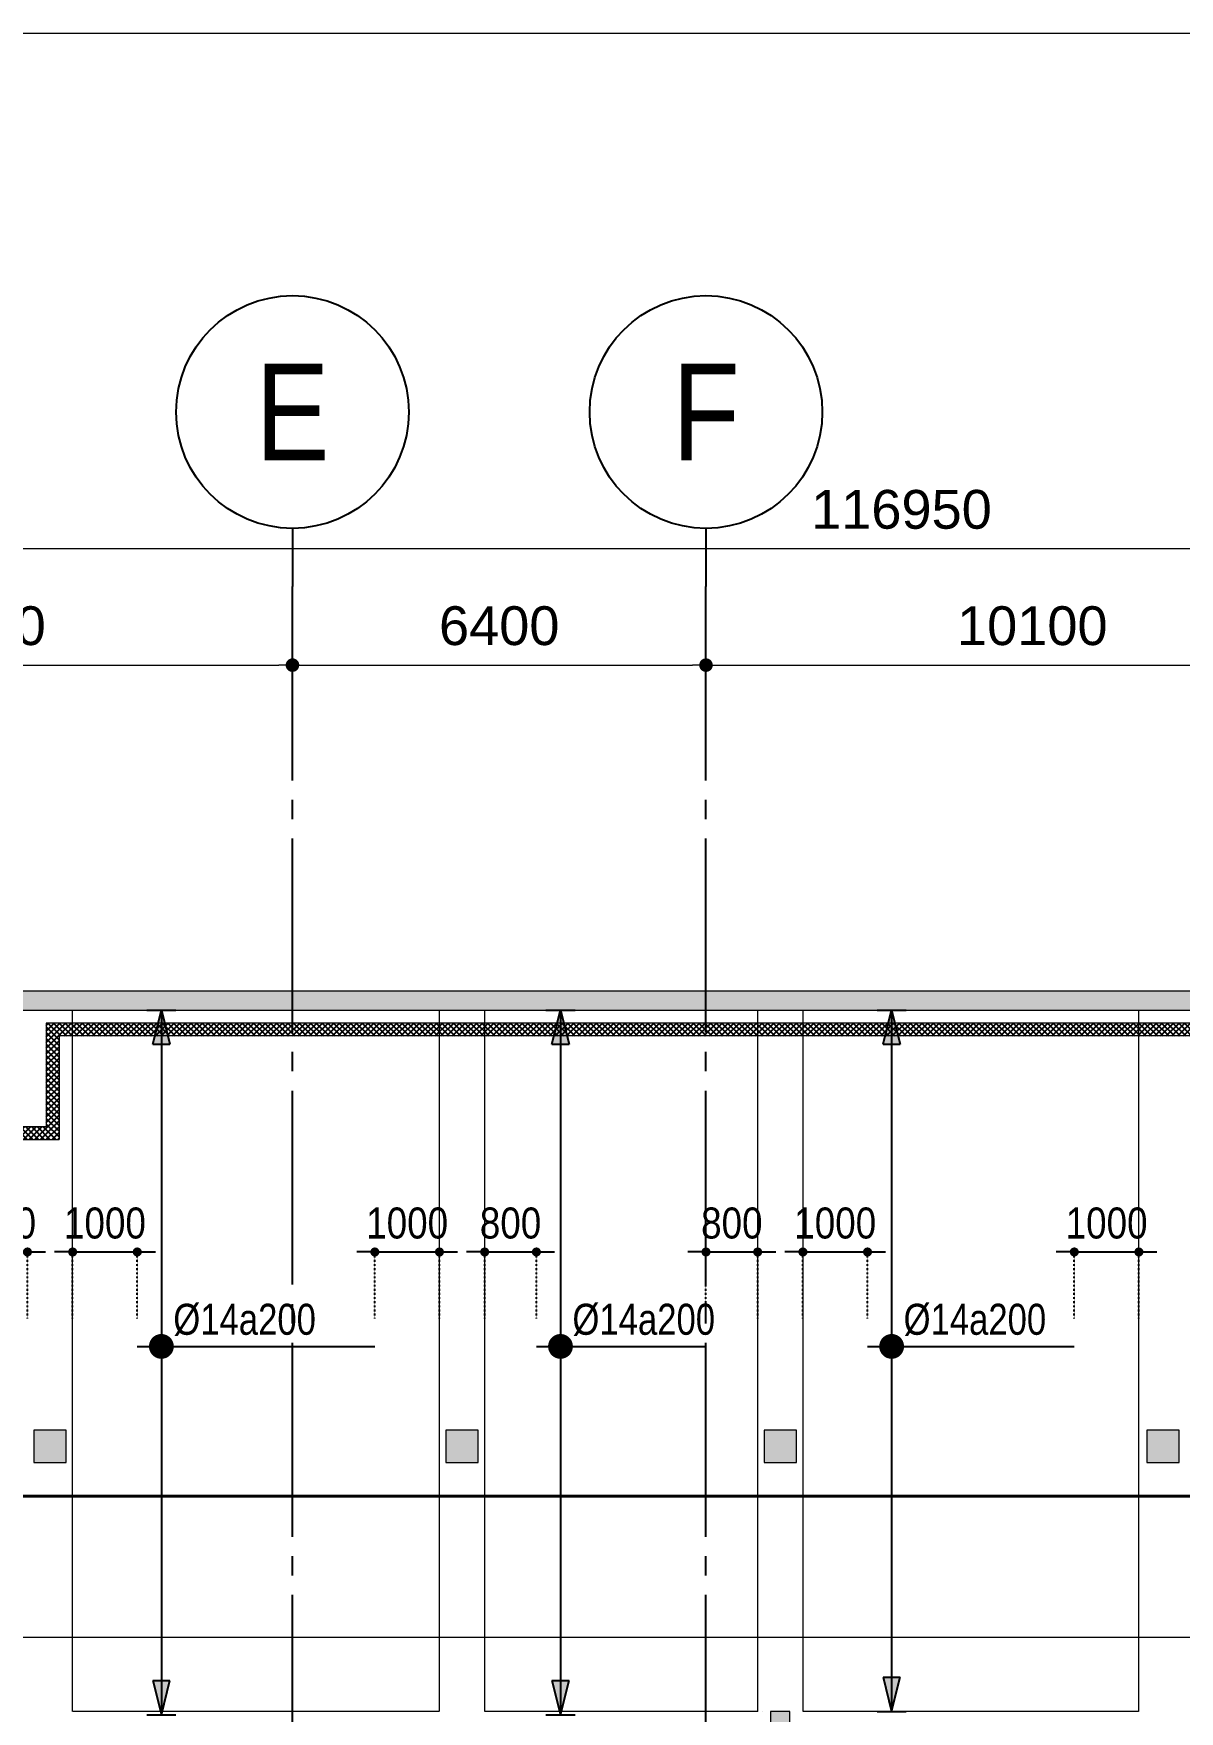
# Model space of a CAD drawing. Header units: millimetres. Extents: x -3819597 to -2591384, y 582389 to 820195.
# Drawn here: x -3055113 to -3037378, y 762231 to 788189 of the extents above; entities that cross this region are included whole.
import ezdxf
from ezdxf.enums import TextEntityAlignment as Align

# ---------------------------------------------------------------- set-up
doc = ezdxf.new("R2010")
doc.units = ezdxf.units.MM
doc.header["$MEASUREMENT"] = 0
for name, pattern in [('CENTER', [2, 1.25, -0.25, 0.25, -0.25]), ('CHG_XX_Cot_Ham 2$0$MB_Luoi truc$0$HTT Hidden 21', [3, 2, -1]), ('CHG_XX_Damsan_Ham 2$0$CHG_XX_Damsan_Ham 2$0$HIDDEN', [0.375, 0.25, -0.125]), ('CHG_XX_Luoi truc$0$MB_Luoi truc$0$Center101', [13, 10, -1, 1, -1]), ('DOT2', [0.125, 0, -0.125]), ('HIDDEN', [0.375, 0.25, -0.125])]:
    doc.linetypes.add(name, pattern=pattern)
doc.layers.get('0').update_dxf_attribs({"lineweight": 9})
doc.layers.get('Defpoints').update_dxf_attribs({"color": 10, "lineweight": 0})
for name, color, linetype in [('02HN. TEXT B', 1, 'Continuous'), ('08HN. SSS X', 6, 'Continuous'), ('12HN. GRID', 1, 'CENTER'), ('CHG_XX_Luoi truc$0$Grid', 34, 'Continuous'), ('CHG_XX_Luoi truc$0$Grid Line', 8, 'CHG_XX_Luoi truc$0$MB_Luoi truc$0$Center101'), ('dim', 51, 'Continuous')]:
    doc.layers.add(name, color=color, linetype=linetype)
for name, color, linetype, lineweight in [('CHG_XX_Cot_Ham 2$0$MB_Luoi truc$0$Dim 300', 1, 'Continuous', 5), ('CHG_XX_Cot_Ham 2$0$NS-Pier-H2', 150, 'Continuous', 13), ("CHG_XX_Damsan_Ham 2$0$CHG_XX_Damsan_Ham 2$0$'S_General_Hidden_1 Thin", 1, 'CHG_XX_Damsan_Ham 2$0$CHG_XX_Damsan_Ham 2$0$HIDDEN', 18), ('CHG_XX_Damsan_Ham 2$0$CHG_XX_Damsan_Ham 2$0$CHG_XX_Damsan_Ham 2$0$Start net bao', 3, 'Continuous', 18), ('CHG_XX_Damsan_Ham 2$0$CHG_XX_Damsan_Ham 2$0$DBAO', 3, 'Continuous', 13), ('CHG_XX_Damsan_Ham 2$0$CHG_XX_Damsan_Ham 2$0$DTE-MEP-H-SLAB TEXT', 3, 'Continuous', 0), ('CHG_XX_Damsan_Ham 2$0$CHG_XX_Damsan_Ham 2$0$mach ngung thi cong', 6, 'Continuous', 13), ('CHG_XX_Damsan_Ham 2$0$CHG_XX_Damsan_Ham 2$0$Start hatch', 8, 'Continuous', 25), ('CHG_XX_Damsan_Ham 2$0$CHG_XX_Damsan_Ham 2$0$Start net bao', 3, 'Continuous', 18), ('CHG_XX_Damsan_Ham 2$0$HATCH', 57, 'Continuous', 9), ('CHG_XX_Damsan_Ham 2$0$mach ngung thi cong', 6, 'Continuous', 13), ('thep chay suot', 5, 'HIDDEN', 40)]:
    doc.layers.add(name, color=color, linetype=linetype, lineweight=lineweight)
for name, color, linetype, lineweight, plot in [('CHG_XX_Cot_Ham 2$0$NS-Column-H2', 90, 'Continuous', 13, False), ('CHG_XX_Cot_Ham 2$0$NS-Column-H2 @ 1', 90, 'Continuous', 13, False), ('CHG_XX_Cot_Ham 2$0$NS-Column-H2 @ 150', 90, 'Continuous', 13, False)]:
    doc.layers.add(name, color=color, linetype=linetype, lineweight=lineweight, plot=plot)
doc.styles.add('[HN042014]STYLE', font='arial.ttf', dxfattribs={"width": 0.8})
doc.styles.add('CHG_XX_Cot_Ham 2$0$MB_Luoi truc$0$Arial_C', font='arial.ttf')
doc.styles.add('CHG_XX_Luoi truc$0$MB_Luoi truc$0$Grid A-F$0$VNI-HelveCB', font='VHELVCB_0.TTF')
doc.styles.add('MB_Luoi truc$0$Arial_C', font='arial.ttf', dxfattribs={"width": 0.85})
doc.dimstyles.new('200', dxfattribs={"dimscale": 200, "dimtxt": 2.4, "dimasz": 0.7, "dimexe": 0.0003, "dimexo": 0, "dimgap": 1, "dimtad": 1, "dimdec": 0, "dimzin": 12, "dimdsep": 46, "dimtxsty": 'MB_Luoi truc$0$Arial_C', "dimblk": 'MB_Luoi truc$0$_Dot', "dimcen": 0.5, "dimclrd": 256, "dimclre": 8, "dimclrt": 1, "dimadec": 0, "dimazin": 0, "dimtfac": 1, "dimtdec": 0, "dimtix": 1, "dimtmove": 2, "dimatfit": 3, "dimldrblk": 'MB_Luoi truc$0$HTT Arrow 30', "dimfxl": 1, "dimtolj": 1, "dimtzin": 0, "dimlwe": -1, "dimarcsym": 0})
doc.dimstyles.new('CHG_XX_Cot_Ham 2$0$MB_Luoi truc$0$Dim 300 (A1-A2)', dxfattribs={"dimscale": 300, "dimtxt": 2, "dimasz": 0.7, "dimexe": 0, "dimexo": 1, "dimgap": 1, "dimtad": 1, "dimdec": 0, "dimzin": 12, "dimdsep": 46, "dimtxsty": 'CHG_XX_Cot_Ham 2$0$MB_Luoi truc$0$Arial_C', "dimblk": 'CHG_XX_Cot_Ham 2$0$MB_Luoi truc$0$_Dot', "dimcen": 1, "dimclrd": 256, "dimclre": 256, "dimclrt": 3, "dimadec": 0, "dimazin": 0, "dimtfac": 1, "dimtdec": 0, "dimtix": 1, "dimtmove": 2, "dimatfit": 3, "dimldrblk": 'CHG_XX_Cot_Ham 2$0$MB_Luoi truc$0$HTT Arrow 30', "dimfxl": 1, "dimtolj": 1, "dimtzin": 0, "dimarcsym": 0})

# ---------------------------------------------------------------- blocks, each defined once
blk = doc.blocks.new('*U27')
at = {"layer": '12HN. GRID', "linetype": 'Continuous'}
h = blk.add_hatch(color=256, dxfattribs=at)
h.dxf.hatch_style = 1
h.paths.add_polyline_path([(-44, 1558.3), (44, 1558.3), (0, 1734.3)])
h = blk.add_hatch(color=256, dxfattribs=at)
h.dxf.hatch_style = 1
h.paths.add_polyline_path([(0, -1899.1), (44, -1723.1), (-44, -1723.1)])
at = {"layer": '08HN. SSS X', "linetype": 'ByBlock', "ltscale": 10}
for p, q in [((-124.3, 0), (1101.2, 0)), ((-124.3, 0), (-124.3, 0)), ((1101.2, 0), (1101.2, 0))]:
    blk.add_line(p, q, dxfattribs=at)
at = {"layer": '12HN. GRID', "linetype": 'Continuous'}
for p, q in [((-75, 1734.3), (75, 1734.3)), ((-44, 1558.3), (0, 1734.3)), ((0, 1734.3), (0, -1899.1)), ((0, 1734.3), (44, 1558.3)), ((-44, 1558.3), (44, 1558.3)), ((-44, -1723.1), (44, -1723.1)), ((-44, -1723.1), (0, -1899.1)), ((0, -1899.1), (44, -1723.1)), ((-75, -1899.1), (75, -1899.1))]:
    blk.add_line(p, q, dxfattribs=at)
at = {"layer": '12HN. GRID', "linetype": 'Continuous', "const_width": 64, "flags": 128}
blk.add_lwpolyline([(-32, 0, 1), (32, 0, 1)], format="xyb", close=True, dxfattribs=at)
at = {"layer": '02HN. TEXT B', "linetype": 'ByBlock', "style": '[HN042014]STYLE', "width": 0.8, "flags": 8}
blk.add_attdef('1', text='', height=160, dxfattribs=at).set_placement((61.7, 140), align=Align.MIDDLE_LEFT)
blk.add_attdef('0', text='', height=160, dxfattribs=at).set_placement((1102.5, 160), align=Align.MIDDLE_CENTER)
at = {"layer": 'Defpoints', "color": 9, "linetype": 'ByBlock', "style": '[HN042014]STYLE', "width": 0.8, "flags": 9}
for tag, p in [('2', (1608.1, 1039.5)), ('3', (1608.1, 634.7)), ('4', (1608.1, 229.9)), ('5', (1608.1, -160.5))]:
    blk.add_attdef(tag, text='', height=250, dxfattribs=at).set_placement(p, align=Align.MIDDLE_CENTER)
blk = doc.blocks.new('*U28')
at = {"layer": '12HN. GRID', "linetype": 'Continuous'}
h = blk.add_hatch(color=256, dxfattribs=at)
h.dxf.hatch_style = 1
h.paths.add_polyline_path([(-44, 1558.3), (44, 1558.3), (0, 1734.3)])
h = blk.add_hatch(color=256, dxfattribs=at)
h.dxf.hatch_style = 1
h.paths.add_polyline_path([(0, -1899.1), (44, -1723.1), (-44, -1723.1)])
at = {"layer": '08HN. SSS X', "linetype": 'ByBlock', "ltscale": 10}
for p, q in [((-124.3, 0), (750.7, 0)), ((-124.3, 0), (-124.3, 0)), ((750.7, 0), (750.7, 0))]:
    blk.add_line(p, q, dxfattribs=at)
at = {"layer": '12HN. GRID', "linetype": 'Continuous'}
for p, q in [((-75, 1734.3), (75, 1734.3)), ((-44, 1558.3), (0, 1734.3)), ((0, 1734.3), (0, -1899.1)), ((0, 1734.3), (44, 1558.3)), ((-44, 1558.3), (44, 1558.3)), ((-44, -1723.1), (44, -1723.1)), ((-44, -1723.1), (0, -1899.1)), ((0, -1899.1), (44, -1723.1)), ((-75, -1899.1), (75, -1899.1))]:
    blk.add_line(p, q, dxfattribs=at)
at = {"layer": '12HN. GRID', "linetype": 'Continuous', "const_width": 64, "flags": 128}
blk.add_lwpolyline([(-32, 0, 1), (32, 0, 1)], format="xyb", close=True, dxfattribs=at)
at = {"layer": '02HN. TEXT B', "linetype": 'ByBlock', "style": '[HN042014]STYLE', "width": 0.8, "flags": 8}
blk.add_attdef('1', text='', height=160, dxfattribs=at).set_placement((61.7, 140), align=Align.MIDDLE_LEFT)
blk.add_attdef('0', text='', height=160, dxfattribs=at).set_placement((1102.5, 160), align=Align.MIDDLE_CENTER)
at = {"layer": 'Defpoints', "color": 9, "linetype": 'ByBlock', "style": '[HN042014]STYLE', "width": 0.8, "flags": 9}
for tag, p in [('2', (1608.1, 1039.5)), ('3', (1608.1, 634.7)), ('4', (1608.1, 229.9)), ('5', (1608.1, -160.5))]:
    blk.add_attdef(tag, text='', height=250, dxfattribs=at).set_placement(p, align=Align.MIDDLE_CENTER)
blk = doc.blocks.new('*U29')
at = {"layer": '12HN. GRID', "linetype": 'Continuous'}
h = blk.add_hatch(color=256, dxfattribs=at)
h.dxf.hatch_style = 1
h.paths.add_polyline_path([(-44, 1558.3), (44, 1558.3), (0, 1734.3)])
h = blk.add_hatch(color=256, dxfattribs=at)
h.dxf.hatch_style = 1
h.paths.add_polyline_path([(0, -1882.4), (44, -1706.4), (-44, -1706.4)])
at = {"layer": '08HN. SSS X', "linetype": 'ByBlock', "ltscale": 10}
for p, q in [((-124.3, 0), (942.3, 0)), ((-124.3, 0), (-124.3, 0)), ((942.3, 0), (942.3, 0))]:
    blk.add_line(p, q, dxfattribs=at)
at = {"layer": '12HN. GRID', "linetype": 'Continuous'}
for p, q in [((-75, 1734.3), (75, 1734.3)), ((-44, 1558.3), (0, 1734.3)), ((0, 1734.3), (0, -1882.4)), ((0, 1734.3), (44, 1558.3)), ((-44, 1558.3), (44, 1558.3)), ((-44, -1706.4), (44, -1706.4)), ((-44, -1706.4), (0, -1882.4)), ((0, -1882.4), (44, -1706.4)), ((-75, -1882.4), (75, -1882.4))]:
    blk.add_line(p, q, dxfattribs=at)
at = {"layer": '12HN. GRID', "linetype": 'Continuous', "const_width": 64, "flags": 128}
blk.add_lwpolyline([(-32, 0, 1), (32, 0, 1)], format="xyb", close=True, dxfattribs=at)
at = {"layer": '02HN. TEXT B', "linetype": 'ByBlock', "style": '[HN042014]STYLE', "width": 0.8, "flags": 8}
blk.add_attdef('1', text='', height=160, dxfattribs=at).set_placement((61.7, 140), align=Align.MIDDLE_LEFT)
blk.add_attdef('0', text='', height=160, dxfattribs=at).set_placement((1102.5, 160), align=Align.MIDDLE_CENTER)
at = {"layer": 'Defpoints', "color": 9, "linetype": 'ByBlock', "style": '[HN042014]STYLE', "width": 0.8, "flags": 9}
for tag, p in [('2', (1608.1, 1039.5)), ('3', (1608.1, 634.7)), ('4', (1608.1, 229.9)), ('5', (1608.1, -160.5))]:
    blk.add_attdef(tag, text='', height=250, dxfattribs=at).set_placement(p, align=Align.MIDDLE_CENTER)
blk = doc.blocks.new('MB_Luoi truc$0$_Dot')
at = {"color": 0, "linetype": 'ByBlock', "lineweight": -2}
blk.add_line((-0.5, 0), (-1, 0), dxfattribs=at)
at = {"color": 0, "linetype": 'ByBlock', "const_width": 0.5}
blk.add_lwpolyline([(-0.25, 0, 1), (0.25, 0, 1)], format="xyb", close=True, dxfattribs=at)
blk = doc.blocks.new('*D36')
at = {"layer": 'Defpoints', "color": 0, "transparency": 16777216}
for p in [(-3055208, 769339), (-3056207, 768311), (-3055208, 768311)]:
    blk.add_point(p, dxfattribs=at)
at = {"layer": 'dim', "lineweight": -2, "transparency": 16777216}
for p, q in [((-3056347, 769339), (-3056487, 769339)), ((-3056207, 769339), (-3055208, 769339)), ((-3055068, 769339), (-3054928, 769339))]:
    blk.add_line(p, q, dxfattribs=at)
at = {"layer": 'dim', "color": 8, "linetype": 'DOT2', "transparency": 16777216}
for p, q in [((-3056207, 768311), (-3056207, 769339)), ((-3055208, 768311), (-3055208, 769339))]:
    blk.add_line(p, q, dxfattribs=at)
at = {"layer": 'dim', "lineweight": -2, "transparency": 16777216, "xscale": 140, "yscale": 140, "zscale": 140}
blk.add_blockref('MB_Luoi truc$0$_Dot', (-3056207, 769339), dxfattribs=at)
at = {"layer": 'dim', "lineweight": -2, "transparency": 16777216, "xscale": 140, "yscale": 140, "zscale": 140, "rotation": 180}
blk.add_blockref('MB_Luoi truc$0$_Dot', (-3055208, 769339), dxfattribs=at)
at = {"layer": 'dim', "color": 1, "transparency": 16777216, "insert": (-3055708, 769784), "char_height": 480, "attachment_point": 5, "style": 'MB_Luoi truc$0$Arial_C'}
blk.add_mtext('\\A1;1000', dxfattribs=at)
blk = doc.blocks.new('MB_Luoi truc$0$HTT Arrow 30')
blk.add_hatch(color=256).paths.add_polyline_path([(-2.5, 0.375), (-2.5, -0.375), (0, 0)])
at = {"color": 0, "linetype": 'ByBlock', "lineweight": -2}
for p, q in [((0, 0), (-2.5, 0.375)), ((-2.5, -0.375), (-2.5, 0.375)), ((0, 0), (-2.5, -0.375))]:
    blk.add_line(p, q, dxfattribs=at)
blk = doc.blocks.new('*D37')
at = {"layer": 'Defpoints', "color": 0, "transparency": 16777216}
for p in [(-3053508, 769339), (-3054508, 768311), (-3053508, 768311)]:
    blk.add_point(p, dxfattribs=at)
at = {"layer": 'dim', "lineweight": -2, "transparency": 16777216}
for p, q in [((-3054648, 769339), (-3054788, 769339)), ((-3054508, 769339), (-3053508, 769339)), ((-3053368, 769339), (-3053228, 769339))]:
    blk.add_line(p, q, dxfattribs=at)
at = {"layer": 'dim', "color": 8, "linetype": 'DOT2', "transparency": 16777216}
for p, q in [((-3054508, 768311), (-3054508, 769339)), ((-3053508, 768311), (-3053508, 769339))]:
    blk.add_line(p, q, dxfattribs=at)
at = {"layer": 'dim', "lineweight": -2, "transparency": 16777216, "xscale": 140, "yscale": 140, "zscale": 140}
blk.add_blockref('MB_Luoi truc$0$_Dot', (-3054508, 769339), dxfattribs=at)
at = {"layer": 'dim', "lineweight": -2, "transparency": 16777216, "xscale": 140, "yscale": 140, "zscale": 140, "rotation": 180}
blk.add_blockref('MB_Luoi truc$0$_Dot', (-3053508, 769339), dxfattribs=at)
at = {"layer": 'dim', "color": 1, "transparency": 16777216, "insert": (-3054008, 769784), "char_height": 480, "attachment_point": 5, "style": 'MB_Luoi truc$0$Arial_C'}
blk.add_mtext('\\A1;1000', dxfattribs=at)
blk = doc.blocks.new('*D38')
at = {"layer": 'Defpoints', "color": 0, "transparency": 16777216}
for p in [(-3048831, 769339), (-3049831, 768311), (-3048831, 768311)]:
    blk.add_point(p, dxfattribs=at)
at = {"layer": 'dim', "lineweight": -2, "transparency": 16777216}
for p, q in [((-3049971, 769339), (-3050111, 769339)), ((-3049831, 769339), (-3048831, 769339)), ((-3048691, 769339), (-3048551, 769339))]:
    blk.add_line(p, q, dxfattribs=at)
at = {"layer": 'dim', "color": 8, "linetype": 'DOT2', "transparency": 16777216}
for p, q in [((-3049831, 768311), (-3049831, 769339)), ((-3048831, 768311), (-3048831, 769339))]:
    blk.add_line(p, q, dxfattribs=at)
at = {"layer": 'dim', "lineweight": -2, "transparency": 16777216, "xscale": 140, "yscale": 140, "zscale": 140}
blk.add_blockref('MB_Luoi truc$0$_Dot', (-3049831, 769339), dxfattribs=at)
at = {"layer": 'dim', "lineweight": -2, "transparency": 16777216, "xscale": 140, "yscale": 140, "zscale": 140, "rotation": 180}
blk.add_blockref('MB_Luoi truc$0$_Dot', (-3048831, 769339), dxfattribs=at)
at = {"layer": 'dim', "color": 1, "transparency": 16777216, "insert": (-3049331, 769784), "char_height": 480, "attachment_point": 5, "style": 'MB_Luoi truc$0$Arial_C'}
blk.add_mtext('\\A1;1000', dxfattribs=at)
blk = doc.blocks.new('*D39')
at = {"layer": 'Defpoints', "color": 0, "transparency": 16777216}
for p in [(-3047331, 769339), (-3048131, 768311), (-3047331, 768311)]:
    blk.add_point(p, dxfattribs=at)
at = {"layer": 'dim', "lineweight": -2, "transparency": 16777216}
for p, q in [((-3048271, 769339), (-3048411, 769339)), ((-3048131, 769339), (-3047331, 769339)), ((-3047191, 769339), (-3047051, 769339))]:
    blk.add_line(p, q, dxfattribs=at)
at = {"layer": 'dim', "color": 8, "linetype": 'DOT2', "transparency": 16777216}
for p, q in [((-3048131, 768311), (-3048131, 769339)), ((-3047331, 768311), (-3047331, 769339))]:
    blk.add_line(p, q, dxfattribs=at)
at = {"layer": 'dim', "lineweight": -2, "transparency": 16777216, "xscale": 140, "yscale": 140, "zscale": 140}
blk.add_blockref('MB_Luoi truc$0$_Dot', (-3048131, 769339), dxfattribs=at)
at = {"layer": 'dim', "lineweight": -2, "transparency": 16777216, "xscale": 140, "yscale": 140, "zscale": 140, "rotation": 180}
blk.add_blockref('MB_Luoi truc$0$_Dot', (-3047331, 769339), dxfattribs=at)
at = {"layer": 'dim', "color": 1, "transparency": 16777216, "insert": (-3047731, 769784), "char_height": 480, "attachment_point": 5, "style": 'MB_Luoi truc$0$Arial_C'}
blk.add_mtext('\\A1;800', dxfattribs=at)
blk = doc.blocks.new('*D40')
at = {"layer": 'Defpoints', "color": 0, "transparency": 16777216}
for p in [(-3043906, 769339), (-3044706, 768311), (-3043906, 768311)]:
    blk.add_point(p, dxfattribs=at)
at = {"layer": 'dim', "lineweight": -2, "transparency": 16777216}
for p, q in [((-3044846, 769339), (-3044986, 769339)), ((-3044706, 769339), (-3043906, 769339)), ((-3043766, 769339), (-3043626, 769339))]:
    blk.add_line(p, q, dxfattribs=at)
at = {"layer": 'dim', "color": 8, "linetype": 'DOT2', "transparency": 16777216}
for p, q in [((-3044706, 768311), (-3044706, 769339)), ((-3043906, 768311), (-3043906, 769339))]:
    blk.add_line(p, q, dxfattribs=at)
at = {"layer": 'dim', "lineweight": -2, "transparency": 16777216, "xscale": 140, "yscale": 140, "zscale": 140}
blk.add_blockref('MB_Luoi truc$0$_Dot', (-3044706, 769339), dxfattribs=at)
at = {"layer": 'dim', "lineweight": -2, "transparency": 16777216, "xscale": 140, "yscale": 140, "zscale": 140, "rotation": 180}
blk.add_blockref('MB_Luoi truc$0$_Dot', (-3043906, 769339), dxfattribs=at)
at = {"layer": 'dim', "color": 1, "transparency": 16777216, "insert": (-3044306, 769784), "char_height": 480, "attachment_point": 5, "style": 'MB_Luoi truc$0$Arial_C'}
blk.add_mtext('\\A1;800', dxfattribs=at)
blk = doc.blocks.new('*D41')
at = {"layer": 'Defpoints', "color": 0, "transparency": 16777216}
for p in [(-3042206, 769339), (-3043206, 768311), (-3042206, 768311)]:
    blk.add_point(p, dxfattribs=at)
at = {"layer": 'dim', "lineweight": -2, "transparency": 16777216}
for p, q in [((-3043346, 769339), (-3043486, 769339)), ((-3043206, 769339), (-3042206, 769339)), ((-3042066, 769339), (-3041926, 769339))]:
    blk.add_line(p, q, dxfattribs=at)
at = {"layer": 'dim', "color": 8, "linetype": 'DOT2', "transparency": 16777216}
for p, q in [((-3043206, 768311), (-3043206, 769339)), ((-3042206, 768311), (-3042206, 769339))]:
    blk.add_line(p, q, dxfattribs=at)
at = {"layer": 'dim', "lineweight": -2, "transparency": 16777216, "xscale": 140, "yscale": 140, "zscale": 140}
blk.add_blockref('MB_Luoi truc$0$_Dot', (-3043206, 769339), dxfattribs=at)
at = {"layer": 'dim', "lineweight": -2, "transparency": 16777216, "xscale": 140, "yscale": 140, "zscale": 140, "rotation": 180}
blk.add_blockref('MB_Luoi truc$0$_Dot', (-3042206, 769339), dxfattribs=at)
at = {"layer": 'dim', "color": 1, "transparency": 16777216, "insert": (-3042706, 769784), "char_height": 480, "attachment_point": 5, "style": 'MB_Luoi truc$0$Arial_C'}
blk.add_mtext('\\A1;1000', dxfattribs=at)
blk = doc.blocks.new('*D42')
at = {"layer": 'Defpoints', "color": 0, "transparency": 16777216}
for p in [(-3038006, 769339), (-3039006, 768311), (-3038006, 768311)]:
    blk.add_point(p, dxfattribs=at)
at = {"layer": 'dim', "lineweight": -2, "transparency": 16777216}
for p, q in [((-3039146, 769339), (-3039286, 769339)), ((-3039006, 769339), (-3038006, 769339)), ((-3037866, 769339), (-3037726, 769339))]:
    blk.add_line(p, q, dxfattribs=at)
at = {"layer": 'dim', "color": 8, "linetype": 'DOT2', "transparency": 16777216}
for p, q in [((-3039006, 768311), (-3039006, 769339)), ((-3038006, 768311), (-3038006, 769339))]:
    blk.add_line(p, q, dxfattribs=at)
at = {"layer": 'dim', "lineweight": -2, "transparency": 16777216, "xscale": 140, "yscale": 140, "zscale": 140}
blk.add_blockref('MB_Luoi truc$0$_Dot', (-3039006, 769339), dxfattribs=at)
at = {"layer": 'dim', "lineweight": -2, "transparency": 16777216, "xscale": 140, "yscale": 140, "zscale": 140, "rotation": 180}
blk.add_blockref('MB_Luoi truc$0$_Dot', (-3038006, 769339), dxfattribs=at)
at = {"layer": 'dim', "color": 1, "transparency": 16777216, "insert": (-3038506, 769784), "char_height": 480, "attachment_point": 5, "style": 'MB_Luoi truc$0$Arial_C'}
blk.add_mtext('\\A1;1000', dxfattribs=at)
blk = doc.blocks.new('CHG_XX_Cot_Ham 2$0$MB_Luoi truc$0$_Dot')
at = {"color": 0, "linetype": 'ByBlock', "lineweight": -2}
blk.add_line((-0.5, 0), (-1, 0), dxfattribs=at)
at = {"color": 0, "linetype": 'ByBlock', "const_width": 0.5}
blk.add_lwpolyline([(-0.25, 0, 1), (0.25, 0, 1)], format="xyb", close=True, dxfattribs=at)
blk = doc.blocks.new('*D989')
at = {"layer": 'CHG_XX_Cot_Ham 2$0$MB_Luoi truc$0$Dim 300', "lineweight": -2, "transparency": 16777216}
for p, q in [((28650, 166908), (28650, 168437)), ((28860, 168437), (37940, 168437)), ((38150, 166908), (38150, 168437))]:
    blk.add_line(p, q, dxfattribs=at)
at = {"layer": 'Defpoints', "color": 0, "transparency": 16777216}
for p in [(38150, 168437), (28650, 166608), (38150, 166608)]:
    blk.add_point(p, dxfattribs=at)
at = {"layer": 'CHG_XX_Cot_Ham 2$0$MB_Luoi truc$0$Dim 300', "lineweight": -2, "transparency": 16777216, "xscale": 210, "yscale": 210, "zscale": 210, "rotation": 180}
blk.add_blockref('CHG_XX_Cot_Ham 2$0$MB_Luoi truc$0$_Dot', (28650, 168437), dxfattribs=at)
at = {"layer": 'CHG_XX_Cot_Ham 2$0$MB_Luoi truc$0$Dim 300', "lineweight": -2, "transparency": 16777216, "xscale": 210, "yscale": 210, "zscale": 210}
blk.add_blockref('CHG_XX_Cot_Ham 2$0$MB_Luoi truc$0$_Dot', (38150, 168437), dxfattribs=at)
at = {"layer": 'CHG_XX_Cot_Ham 2$0$MB_Luoi truc$0$Dim 300', "color": 3, "transparency": 16777216, "insert": (33400, 169043), "char_height": 600, "attachment_point": 5, "style": 'CHG_XX_Cot_Ham 2$0$MB_Luoi truc$0$Arial_C'}
blk.add_mtext('\\A1;9500', dxfattribs=at)
blk = doc.blocks.new('CHG_XX_Cot_Ham 2$0$MB_Luoi truc$0$HTT Arrow 30')
blk.add_hatch(color=256).paths.add_polyline_path([(-2.5, 0.375), (-2.5, -0.375), (0, 0)])
at = {"color": 0, "linetype": 'ByBlock', "lineweight": -2}
for p, q in [((0, 0), (-2.5, 0.375)), ((-2.5, -0.375), (-2.5, 0.375)), ((0, 0), (-2.5, -0.375))]:
    blk.add_line(p, q, dxfattribs=at)
blk = doc.blocks.new('*D990')
at = {"layer": 'CHG_XX_Cot_Ham 2$0$MB_Luoi truc$0$Dim 300', "lineweight": -2, "transparency": 16777216}
for p, q in [((38150, 166908), (38150, 168437)), ((38360, 168437), (44340, 168437)), ((44550, 166908), (44550, 168437))]:
    blk.add_line(p, q, dxfattribs=at)
at = {"layer": 'Defpoints', "color": 0, "transparency": 16777216}
for p in [(44550, 168437), (38150, 166608), (44550, 166608)]:
    blk.add_point(p, dxfattribs=at)
at = {"layer": 'CHG_XX_Cot_Ham 2$0$MB_Luoi truc$0$Dim 300', "lineweight": -2, "transparency": 16777216, "xscale": 210, "yscale": 210, "zscale": 210, "rotation": 180}
blk.add_blockref('CHG_XX_Cot_Ham 2$0$MB_Luoi truc$0$_Dot', (38150, 168437), dxfattribs=at)
at = {"layer": 'CHG_XX_Cot_Ham 2$0$MB_Luoi truc$0$Dim 300', "lineweight": -2, "transparency": 16777216, "xscale": 210, "yscale": 210, "zscale": 210}
blk.add_blockref('CHG_XX_Cot_Ham 2$0$MB_Luoi truc$0$_Dot', (44550, 168437), dxfattribs=at)
at = {"layer": 'CHG_XX_Cot_Ham 2$0$MB_Luoi truc$0$Dim 300', "color": 3, "transparency": 16777216, "insert": (41350, 169043), "char_height": 600, "attachment_point": 5, "style": 'CHG_XX_Cot_Ham 2$0$MB_Luoi truc$0$Arial_C'}
blk.add_mtext('\\A1;6400', dxfattribs=at)
blk = doc.blocks.new('*D991')
at = {"layer": 'CHG_XX_Cot_Ham 2$0$MB_Luoi truc$0$Dim 300', "lineweight": -2, "transparency": 16777216}
for p, q in [((44550, 166908), (44550, 168437)), ((44760, 168437), (54440, 168437)), ((54650, 166908), (54650, 168437))]:
    blk.add_line(p, q, dxfattribs=at)
at = {"layer": 'Defpoints', "color": 0, "transparency": 16777216}
for p in [(54650, 168437), (44550, 166608), (54650, 166608)]:
    blk.add_point(p, dxfattribs=at)
at = {"layer": 'CHG_XX_Cot_Ham 2$0$MB_Luoi truc$0$Dim 300', "lineweight": -2, "transparency": 16777216, "xscale": 210, "yscale": 210, "zscale": 210, "rotation": 180}
blk.add_blockref('CHG_XX_Cot_Ham 2$0$MB_Luoi truc$0$_Dot', (44550, 168437), dxfattribs=at)
at = {"layer": 'CHG_XX_Cot_Ham 2$0$MB_Luoi truc$0$Dim 300', "lineweight": -2, "transparency": 16777216, "xscale": 210, "yscale": 210, "zscale": 210}
blk.add_blockref('CHG_XX_Cot_Ham 2$0$MB_Luoi truc$0$_Dot', (54650, 168437), dxfattribs=at)
at = {"layer": 'CHG_XX_Cot_Ham 2$0$MB_Luoi truc$0$Dim 300', "color": 3, "transparency": 16777216, "insert": (49600, 169043), "char_height": 600, "attachment_point": 5, "style": 'CHG_XX_Cot_Ham 2$0$MB_Luoi truc$0$Arial_C'}
blk.add_mtext('\\A1;10100', dxfattribs=at)
blk = doc.blocks.new('*D998')
at = {"layer": 'CHG_XX_Cot_Ham 2$0$MB_Luoi truc$0$Dim 300', "lineweight": -2, "transparency": 16777216}
for p, q in [((-10900, 166908), (-10900, 170237)), ((105840, 170237), (-10690, 170237)), ((106050, 166908), (106050, 170237))]:
    blk.add_line(p, q, dxfattribs=at)
at = {"layer": 'Defpoints', "color": 0, "transparency": 16777216}
for p in [(-10900, 170237), (-10900, 166608), (106050, 166608)]:
    blk.add_point(p, dxfattribs=at)
at = {"layer": 'CHG_XX_Cot_Ham 2$0$MB_Luoi truc$0$Dim 300', "lineweight": -2, "transparency": 16777216, "xscale": 210, "yscale": 210, "zscale": 210, "rotation": 180}
blk.add_blockref('CHG_XX_Cot_Ham 2$0$MB_Luoi truc$0$_Dot', (-10900, 170237), dxfattribs=at)
at = {"layer": 'CHG_XX_Cot_Ham 2$0$MB_Luoi truc$0$Dim 300', "lineweight": -2, "transparency": 16777216, "xscale": 210, "yscale": 210, "zscale": 210}
blk.add_blockref('CHG_XX_Cot_Ham 2$0$MB_Luoi truc$0$_Dot', (106050, 170237), dxfattribs=at)
at = {"layer": 'CHG_XX_Cot_Ham 2$0$MB_Luoi truc$0$Dim 300', "color": 3, "transparency": 16777216, "insert": (47575, 170843), "char_height": 600, "attachment_point": 5, "style": 'CHG_XX_Cot_Ham 2$0$MB_Luoi truc$0$Arial_C'}
blk.add_mtext('\\A1;116950', dxfattribs=at)
blk = doc.blocks.new('*U1037')
at = {"layer": 'CHG_XX_Cot_Ham 2$0$NS-Column-H2 @ 1'}
h = blk.add_hatch(color=256, dxfattribs=at)
h.dxf.hatch_style = 1
h.paths.add_polyline_path([(-250, -250), (-250, 250), (250, 250), (250, -250)])
at = {"layer": 'CHG_XX_Cot_Ham 2$0$NS-Column-H2 @ 150'}
h = blk.add_hatch(color=256, dxfattribs=at)
h.dxf.hatch_style = 1
h.paths.add_polyline_path([(-250, -250), (-250, 250), (250, 250), (250, -250)])
blk = doc.blocks.new('CHG_XX_Cot_Ham 2$0$500x500')
at = {"layer": 'CHG_XX_Cot_Ham 2$0$NS-Column-H2'}
blk.add_lwpolyline([(250, -250), (250, 250), (-250, 250), (-250, -250)], close=True, dxfattribs=at)
blk.add_blockref('*U1037', (0, 0), dxfattribs=at)
blk = doc.blocks.new('*U1029')
at = {"layer": 'CHG_XX_Luoi truc$0$Grid', "lineweight": -2}
blk.add_line((0, 611), (0, 608), dxfattribs=at)
blk.add_circle((0, 617), 6, dxfattribs=at)
at = {"layer": 'CHG_XX_Luoi truc$0$Grid Line'}
blk.add_line((0, 0), (0, 608), dxfattribs=at)
at = {"layer": 'CHG_XX_Luoi truc$0$Grid', "lineweight": -2, "style": 'CHG_XX_Luoi truc$0$MB_Luoi truc$0$Grid A-F$0$VNI-HelveCB'}
for tag, p in [('GRIDSUB', (0, 617)), ('GRID', (0, -9))]:
    blk.add_attdef(tag, text='', height=5, dxfattribs=at).set_placement(p, align=Align.MIDDLE)
blk = doc.blocks.new('CHG_XX_Luoi truc')
at = {"layer": 'CHG_XX_Luoi truc$0$Grid'}
ref = blk.add_blockref('*U1029', (38150, -12747), dxfattribs=dict(at, xscale=300, yscale=300, zscale=300))
ref.add_attrib('GRIDSUB', 'E', dxfattribs={"lineweight": -2, "height": 1500, "style": 'CHG_XX_Luoi truc$0$MB_Luoi truc$0$Grid A-F$0$VNI-HelveCB'}).set_placement((38150, 172353), align=Align.MIDDLE)
ref = blk.add_blockref('*U1029', (44550, -12747), dxfattribs=dict(at, xscale=300, yscale=300, zscale=300))
ref.add_attrib('GRIDSUB', 'F', dxfattribs={"lineweight": -2, "height": 1500, "style": 'CHG_XX_Luoi truc$0$MB_Luoi truc$0$Grid A-F$0$VNI-HelveCB'}).set_placement((44550, 172353), align=Align.MIDDLE)
blk = doc.blocks.new('CHG_XX_Damsan_Ham 2$0$CHG_XX_Damsan_Ham 2$0$sdfsgdh')
at = {"layer": 'CHG_XX_Damsan_Ham 2$0$CHG_XX_Damsan_Ham 2$0$Start hatch', "ltscale": 0.5}
h = blk.add_hatch(dxfattribs=at)
h.set_pattern_fill('ANSI37', color=256, scale=500)
h.set_pattern_definition([(45, (273994.73, -7150), (-44.194174, 44.194174), []), (135, (273994.73, -7150), (-44.194174, -44.194174), [])])
h.paths.add_polyline_path([(102202, 2000), (75028, 2000), (75028, 400), (72228, 400), (72228, 1800), (72628, 1800), (72628, 2000), (45037, 2000), (45037, 400), (42237, 400), (42237, 1800), (42637, 1800), (42637, 2000), (42037, 2000), (42037, 1800), (42037, 200), (45237, 200), (45237, 1800), (72028, 1800), (72028, 200), (75228, 200), (75228, 1800), (102002, 1800), (102202, 1800)])
at = {"layer": 'CHG_XX_Damsan_Ham 2$0$CHG_XX_Damsan_Ham 2$0$DTE-MEP-H-SLAB TEXT', "color": 2, "ltscale": 0.5}
for p, q in [((72628, 2000), (45037, 2000)), ((45037, 2000), (45037, 400)), ((72028, 1800), (45237, 1800)), ((45237, 1800), (45237, 200)), ((42237, 400), (45037, 400)), ((42037, 200), (45237, 200))]:
    blk.add_line(p, q, dxfattribs=at)
blk = doc.blocks.new('*U829')
at = {"layer": 'thep chay suot', "linetype": 'HIDDEN', "ltscale": 10}
blk.add_line((-27401.3, 0), (11521.4, 0), dxfattribs=at)
at = {"layer": '02HN. TEXT B', "linetype": 'ByBlock', "style": '[HN042014]STYLE', "width": 0.8, "flags": 8}
blk.add_attdef('0', text='', height=160, dxfattribs=at).set_placement((-351.3, 260), align=Align.MIDDLE_CENTER)
blk.add_attdef('1', text='', height=160, dxfattribs=at).set_placement((151.8, 180), align=Align.MIDDLE_LEFT)
at = {"layer": 'Defpoints', "color": 9, "linetype": 'ByBlock', "style": '[HN042014]STYLE', "width": 0.8, "flags": 9}
for tag, p in [('2', (-12025.5, -1275.1)), ('3', (-12025.5, -1679.8)), ('4', (-12025.5, -2084.6)), ('5', (-12025.5, -2475.1))]:
    blk.add_attdef(tag, text='', height=250, dxfattribs=at).set_placement(p, align=Align.MIDDLE_CENTER)
blk = doc.blocks.new('CHG_XX_Cot_Ham 2')
at = {"layer": 'CHG_XX_Cot_Ham 2$0$NS-Pier-H2'}
h = blk.add_hatch(color=256, dxfattribs=at)
h.dxf.hatch_style = 1
h.paths.add_polyline_path([(99639.2, 163400), (-10900, 163400), (-10900, 85450), (-300, 85450), (-300, 84050), (32350, 84050), (32350, -9000), (103575.5, -9000), (106050, -6022), (106050, 158254.3)])
h.paths.add_polyline_path([(99533.7, 163100), (105750, 158110.4), (105750, 90450), (105650, 90450), (105750, 90450), (105750, 13850), (105750, 13722.3), (105750, -5913.6), (103434.7, -8700), (93599.8, -8700), (93299.8, -8700), (32650, -8700), (32650, 84350), (0, 84350), (0, 85750), (-10600, 85750), (-10600, 163100), (93600, 163100)], flags=16)
h = blk.add_hatch(color=256, dxfattribs=at)
h.dxf.hatch_style = 1
h.paths.add_polyline_path([(45850, 152250), (45550, 152250), (45550, 147050), (45850, 147050)])
for p, q in [((-10900, 163400), (99639.2, 163400)), ((-10600, 163100), (99533.7, 163100))]:
    blk.add_line(p, q, dxfattribs=at)
at = {"layer": 'CHG_XX_Cot_Ham 2$0$NS-Pier-H2', "linetype": 'CHG_XX_Cot_Ham 2$0$MB_Luoi truc$0$HTT Hidden 21'}
blk.add_lwpolyline([(99639.2, 163400), (106050, 158254.3), (106050, -6022), (103575.5, -9000), (32350, -9000), (32350, 84050), (-300, 84050), (-300, 85450), (-10900, 85450), (-10900, 163400)], close=True, dxfattribs=at)
at = {"layer": 'CHG_XX_Cot_Ham 2$0$NS-Pier-H2'}
blk.add_lwpolyline([(45850, 152250), (45550, 152250), (45550, 147050), (45850, 147050)], close=True, dxfattribs=at)
at = {"layer": 'CHG_XX_Cot_Ham 2$0$NS-Column-H2'}
for p in [(34398, 156350), (40775, 156350), (45700, 156350), (51625, 156350)]:
    blk.add_blockref('CHG_XX_Cot_Ham 2$0$500x500', p, dxfattribs=at)
at = {"layer": 'CHG_XX_Cot_Ham 2$0$NS-Pier-H2'}
blk.add_blockref('CHG_XX_Luoi truc', (0, 0), dxfattribs=at)
at = {"layer": 'CHG_XX_Cot_Ham 2$0$MB_Luoi truc$0$Dim 300'}
for base, p1, p2, picture, middle in [((-10900, 170237), (106050, 166608.3), (-10900, 166608.3), '*D998', (47575, 170843.4)), ((38150, 168437), (28650, 166608.3), (38150, 166608.3), '*D989', (33400, 169043.4)), ((44550, 168437), (38150, 166608.3), (44550, 166608.3), '*D990', (41350, 169043.4)), ((54650, 168437), (44550, 166608.3), (54650, 166608.3), '*D991', (49600, 169043.4))]:
    dim = blk.add_linear_dim(base=base, p1=p1, p2=p2, dimstyle='CHG_XX_Cot_Ham 2$0$MB_Luoi truc$0$Dim 300 (A1-A2)', dxfattribs=at)
    dim.commit()
    dim.dimension.update_dxf_attribs({"geometry": picture, "text_midpoint": middle})
blk = doc.blocks.new('CHG_XX_Damsan_Ham 2', base_point=(3089256, -609981))
at = {"layer": "CHG_XX_Damsan_Ham 2$0$CHG_XX_Damsan_Ham 2$0$'S_General_Hidden_1 Thin", "ltscale": 10}
for p, q in [((34748, 152250), (34748, 163100)), ((40425, 152250), (40425, 163100)), ((41125, 152250), (41125, 163100)), ((45350, 152250), (45350, 163100)), ((46050, 163100), (46050, 152250)), ((51250, 152250), (51250, 163100)), ((40421, 152250), (34748, 152250)), ((40421, 152250), (34748, 152250)), ((45350, 152250), (41125, 152250)), ((45425, 152250), (45425, 152250)), ((51250, 152250), (46050, 152250)), ((46125, 152250), (46125, 152250)), ((51250, 152250), (46125, 152250))]:
    blk.add_line(p, q, dxfattribs=at)
at = {"layer": 'CHG_XX_Damsan_Ham 2$0$CHG_XX_Damsan_Ham 2$0$CHG_XX_Damsan_Ham 2$0$Start net bao'}
for points in [[(-10900, 163400), (99639, 163400), (106050, 158250), (106050, -6022), (103576, -9000), (32350, -9000), (32350, 84050), (-300, 84050)], [(-10600, 85750), (-10600, 163100), (99534, 163100), (105750, 158106), (105750, 128050)]]:
    blk.add_lwpolyline(points, dxfattribs=at)
at = {"layer": 'CHG_XX_Damsan_Ham 2$0$CHG_XX_Damsan_Ham 2$0$mach ngung thi cong'}
blk.add_lwpolyline([(23700, 90148), (-100, 90150), (-100, 153400), (99650, 153400), (99650, 71950), (75851, 71950), (75851, 88800), (75851, 88800), (75851, 129600), (23700, 129600)], close=True, dxfattribs=at)
at = {"layer": 'CHG_XX_Damsan_Ham 2$0$CHG_XX_Damsan_Ham 2$0$Start net bao'}
for points in [[(-10900, 163400), (99639, 163400), (106050, 158250), (106050, -6022), (103576, -9000), (32350, -9000), (32350, 84050), (-300, 84050)], [(-10600, 85750), (-10600, 163100), (99534, 163100), (105750, 158106), (105750, 128050)]]:
    blk.add_lwpolyline(points, dxfattribs=at)
at = {"layer": 'CHG_XX_Damsan_Ham 2$0$mach ngung thi cong'}
blk.add_lwpolyline([(23900, 90148), (-100, 90150), (-100, 153400), (99650, 153400), (99650, 71950), (75549, 71950), (75549, 88800), (75549, 88800), (75549, 129500), (23900, 129500)], close=True, dxfattribs=at)
at = {"layer": 'CHG_XX_Damsan_Ham 2$0$CHG_XX_Damsan_Ham 2$0$DBAO'}
blk.add_blockref('CHG_XX_Cot_Ham 2', (0, 0), dxfattribs=at)
at = {"layer": 'CHG_XX_Damsan_Ham 2$0$CHG_XX_Damsan_Ham 2$0$DTE-MEP-H-SLAB TEXT'}
blk.add_blockref('CHG_XX_Damsan_Ham 2$0$CHG_XX_Damsan_Ham 2$0$sdfsgdh', (-10700, 160900), dxfattribs=at)
at = {"layer": 'CHG_XX_Damsan_Ham 2$0$HATCH'}
blk.add_blockref('CHG_XX_Cot_Ham 2', (0, 0), dxfattribs=at)

msp = doc.modelspace()

# ---------------------------------------------------------------- linework, layer by layer
at = {"layer": 'Defpoints', "color": 4, "ltscale": 1500}
msp.add_lwpolyline([(-2914133.2, 788188.7), (-3160358.2, 788188.7), (-3160358.2, 582388.7), (-2914133.2, 582388.7)], close=True, dxfattribs=at)

# ---------------------------------------------------------------- block references
at = {"layer": '08HN. SSS X', "linetype": 'Continuous'}
ref = msp.add_blockref('*U27', (-3053134.9, 767878.2), dxfattribs=dict(at, xscale=3, yscale=3, zscale=3))
ref.add_attrib('1', '%%c14a200', dxfattribs={"layer": '02HN. TEXT B', "linetype": 'ByBlock', "height": 480, "style": '[HN042014]STYLE', "width": 0.8}).set_placement((-3052949.9, 768298.2), align=Align.MIDDLE_LEFT)
ref = msp.add_blockref('*U28', (-3046957.9, 767878.2), dxfattribs=dict(at, xscale=3, yscale=3, zscale=3))
ref.add_attrib('1', '%%c14a200', dxfattribs={"layer": '02HN. TEXT B', "linetype": 'ByBlock', "height": 480, "style": '[HN042014]STYLE', "width": 0.8}).set_placement((-3046772.9, 768298.2), align=Align.MIDDLE_LEFT)
ref = msp.add_blockref('*U29', (-3041832.9, 767878.2), dxfattribs=dict(at, xscale=3, yscale=3, zscale=3))
ref.add_attrib('1', '%%c14a200', dxfattribs={"layer": '02HN. TEXT B', "linetype": 'ByBlock', "height": 480, "style": '[HN042014]STYLE', "width": 0.8}).set_placement((-3041647.9, 768298.2), align=Align.MIDDLE_LEFT)
at = {"layer": 'dim', "ltscale": 1500}
msp.add_blockref('CHG_XX_Damsan_Ham 2', (0, 0), dxfattribs=at)
at = {"layer": 'thep chay suot', "xscale": 3, "yscale": 3, "zscale": 3}
msp.add_blockref('*U829', (-3017885.6, 765559.1), dxfattribs=at)

# ---------------------------------------------------------------- dimensions: what is measured, and where the dimension line sits
at = {"layer": 'dim'}
for base, p1, p2, picture, middle in [((-3055207.9, 769339), (-3056207.5, 768311.3), (-3055207.9, 768311.3), '*D36', (-3055707.7, 769784.1)), ((-3053507.9, 769339), (-3054507.9, 768311.3), (-3053507.9, 768311.3), '*D37', (-3054007.9, 769784.1)), ((-3048830.9, 769339), (-3049831.3, 768311.3), (-3048830.9, 768311.3), '*D38', (-3049331.1, 769784.1)), ((-3047330.9, 769339), (-3048130.9, 768311.3), (-3047330.9, 768311.3), '*D39', (-3047730.9, 769784.1)), ((-3043905.9, 769339), (-3044705.9, 768311.3), (-3043905.9, 768311.3), '*D40', (-3044305.9, 769784.1)), ((-3042205.9, 769339), (-3043205.9, 768311.3), (-3042205.9, 768311.3), '*D41', (-3042705.9, 769784.1)), ((-3038005.9, 769339), (-3039005.9, 768311.3), (-3038005.9, 768311.3), '*D42', (-3038505.9, 769784.1))]:
    dim = msp.add_linear_dim(base=base, p1=p1, p2=p2, dimstyle='200', override={"dimlwe": 65535}, dxfattribs=at)
    dim.commit()
    dim.dimension.update_dxf_attribs({"geometry": picture, "text_midpoint": middle})

doc.saveas('drawing.dxf')
